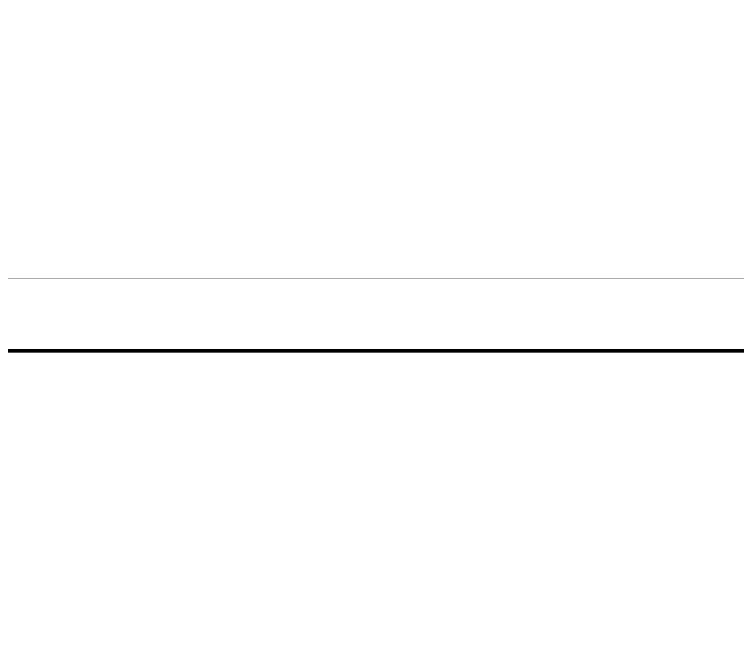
# Model space of a CAD drawing. Extents: x 116425 to 211028, y 11881 to 56060.
# Drawn here: x 201066 to 206047, y 42525 to 46774 of the extents above; entities that cross this region are included whole.
import ezdxf
from ezdxf.xclip import XClip

# ---------------------------------------------------------------- set-up
doc = ezdxf.new("R2010")
doc.units = 0
doc.header["$LTSCALE"] = 1000
doc.header["$MEASUREMENT"] = 0
doc.header["$XCLIPFRAME"] = 0
doc.layers.add('13#楼幕墙$0$A-TECH_结构', color=21, linetype='Continuous')
doc.layers.add('X-104 13#平面$0$A-TECH_结构', color=21, linetype='Continuous')
doc.layers.add('X-104 13#平面$0$000套内', color=226, linetype='Continuous', lineweight=30, plot=False)

# ---------------------------------------------------------------- blocks, each defined once
blk = doc.blocks.new('13#楼幕墙')
at = {"layer": '13#楼幕墙$0$A-TECH_结构'}
blk.add_lwpolyline([(4402.3, 77600), (-600, 77600), (-600, 60000), (21800, 60000), (21800, 61600), (58100, 61600), (58100, 81220), (53261.3, 85280.2), (38100, 76526.8), (38100, 72300), (12409.7, 72300), (4402.3, 77600)], dxfattribs=at)
blk = doc.blocks.new('X-104 13#平面')
at = {"layer": 'X-104 13#平面$0$000套内'}
blk.add_lwpolyline([(4100, 77750), (4100, 68700), (-750, 68700), (-750, 59850), (21950, 59850), (21950, 61450), (58250, 61450), (58250, 71300), (48400, 71300), (48400, 73450), (53400, 73450), (53400, 80500), (58250, 80500), (58250, 81290.1), (53289, 85452.6), (37950, 76613.3), (37950, 72450), (12454.9, 72450), (4447.4, 77750)], close=True, dxfattribs=at)
at = {"layer": 'X-104 13#平面$0$A-TECH_结构'}
blk.add_blockref('13#楼幕墙', (0, 0), dxfattribs=at)
blk = doc.blocks.new('图框-A1')
for points, const_width in [([(0, 0), (841, 0), (841, 594), (0, 594)], 0.05), ([(766, 584), (25, 584), (25, 10), (766, 10)], 0.5)]:
    blk.add_lwpolyline(points, close=True, dxfattribs=dict(const_width=const_width))

msp = doc.modelspace()

# ---------------------------------------------------------------- block references
at = {"xscale": 50, "yscale": 50, "zscale": 50}
msp.add_blockref('图框-A1', (168976.7, 15258.1), dxfattribs=at)
ref = msp.add_blockref('X-104 13#平面', (144576.5, -38678.8))
XClip(ref).set_block_clipping_path([(47300.0000000066, 70599.9999999998), (54100.0000000072, 81199.9999999998)])

doc.saveas('drawing.dxf')
